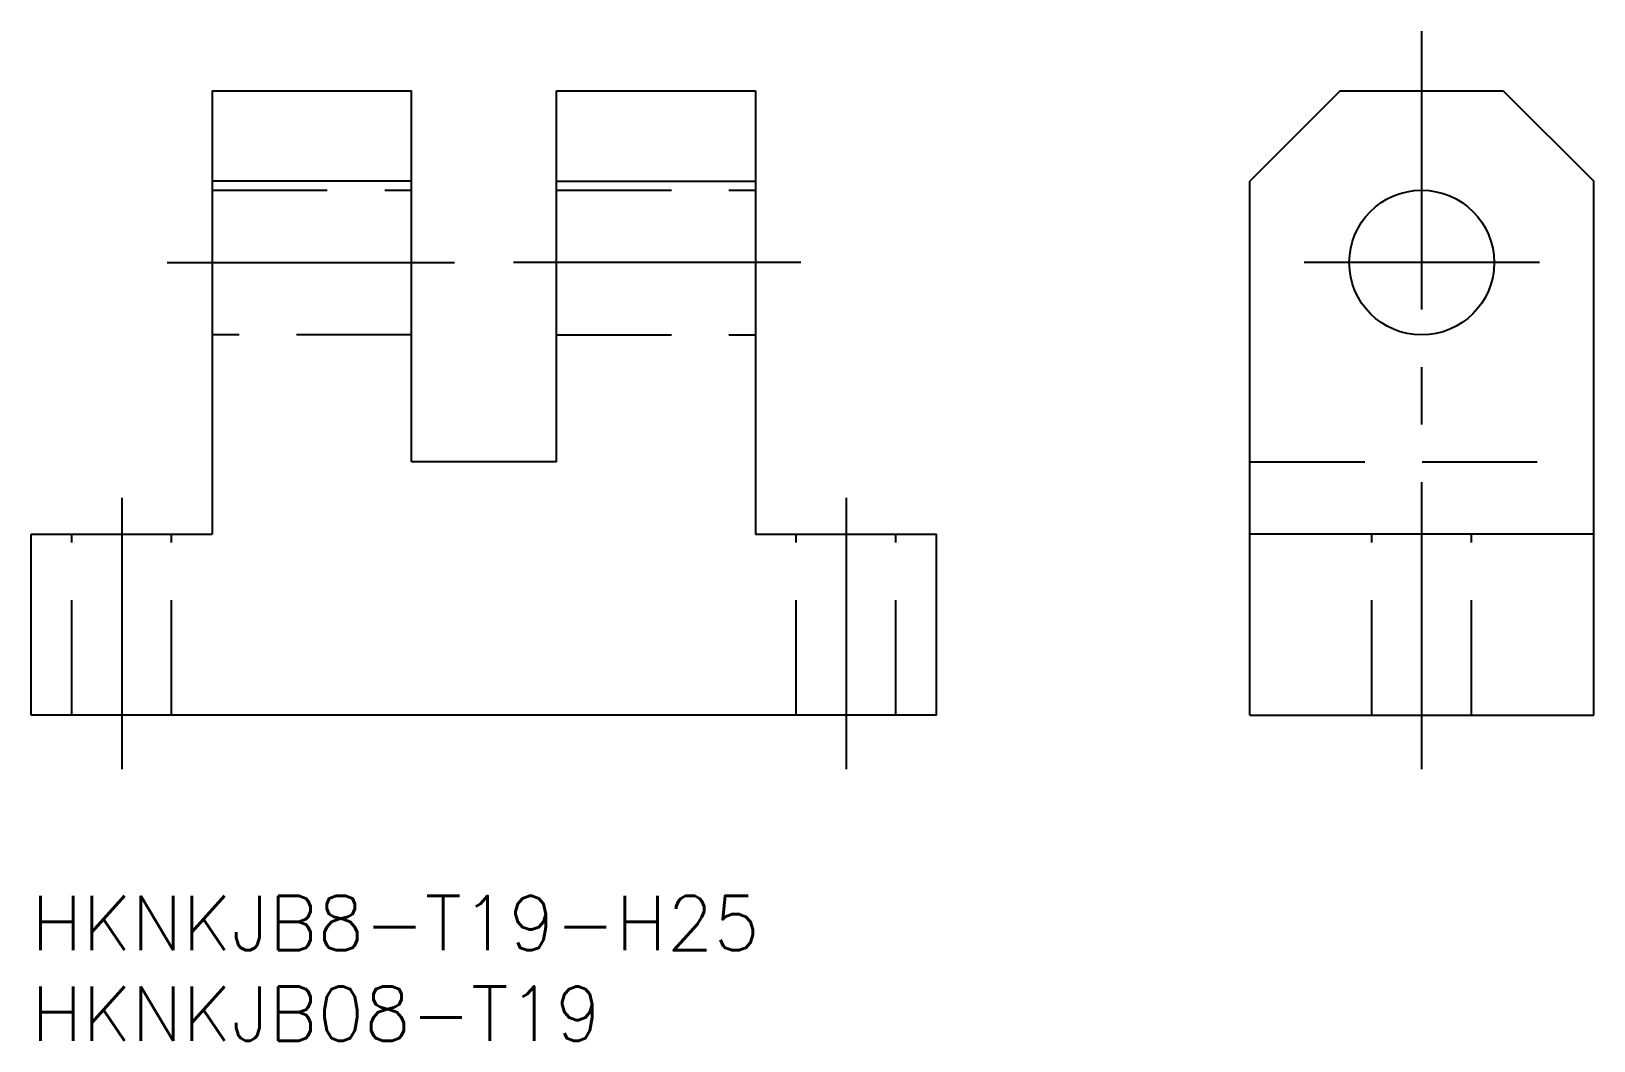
# Model space of a CAD drawing. Extents: x 0 to 86.3, y -8 to 47.8.
import ezdxf

# ---------------------------------------------------------------- set-up
doc = ezdxf.new("R2010")
doc.units = 0
doc.header["$LTSCALE"] = 0.5
doc.linetypes.add('CENTER', pattern=[50.8, 31.75, -6.35, 6.35, -6.35])
doc.linetypes.add('DASHED', pattern=[19.05, 12.7, -6.35])
for name, color, linetype in [('MSM_CENTER', 1, 'CENTER'), ('MSM_CONTINUOUS', 7, 'CONTINUOUS'), ('MSM_DASHED', 4, 'DASHED'), ('MSM_PART_NUMBER', 7, 'CONTINUOUS')]:
    doc.layers.add(name, color=color, linetype=linetype)
doc.styles.get("Standard").update_dxf_attribs({"font": 'txt.shx', "height": 3, "bigfont": 'bigfont.shx'})

# ---------------------------------------------------------------- blocks, each defined once
blk = doc.blocks.new('*U4')
at = {"layer": 'MSM_PART_NUMBER'}
blk.add_text('HKNKJB8-T19-H25', height=3, dxfattribs=at).set_placement((0, -3))
blk = doc.blocks.new('*U5')
at = {"layer": 'MSM_PART_NUMBER'}
blk.add_text('HKNKJB08-T19', height=3, dxfattribs=at).set_placement((0, -8))

msp = doc.modelspace()

# ---------------------------------------------------------------- linework, layer by layer
at = {"layer": 'MSM_CENTER'}
for p, q in [((76.79, 7), (76.79, 47.786)), ((7.5, 35), (24, 35)), ((42.5, 35), (26, 35)), ((83.287, 35), (70.294, 35)), ((5, 22), (5, 7)), ((45, 22), (45, 7))]:
    msp.add_line(p, q, dxfattribs=at)
at = {"layer": 'MSM_CONTINUOUS'}
for p, q in [((10, 44.5), (10, 20)), ((10, 44.5), (21, 44.5)), ((21, 24), (21, 44.5)), ((29, 24), (29, 44.5)), ((29, 44.5), (40, 44.5)), ((40, 44.5), (40, 20)), ((72.29, 44.5), (67.29, 39.5)), ((72.29, 44.5), (81.29, 44.5)), ((81.29, 44.5), (86.29, 39.5)), ((21, 39.5), (10, 39.5)), ((29, 39.5), (40, 39.5)), ((67.29, 10), (67.29, 39.5)), ((86.29, 10), (86.29, 39.5)), ((29, 24), (21, 24)), ((0, 10), (0, 20)), ((0, 20), (10, 20)), ((40, 20), (50, 20)), ((50, 10), (50, 20)), ((86.29, 20), (67.29, 20)), ((50, 10), (0, 10)), ((67.29, 10), (86.29, 10))]:
    msp.add_line(p, q, dxfattribs=at)
msp.add_circle((76.79, 35), 4, dxfattribs=at)
at = {"layer": 'MSM_DASHED'}
for p, q in [((10, 39), (21, 39)), ((29, 39), (40, 39)), ((21, 31), (10, 31)), ((29, 31), (40, 31)), ((67.29, 24), (86.29, 24)), ((2.25, 10), (2.25, 20)), ((7.75, 10), (7.75, 20)), ((42.25, 10), (42.25, 20)), ((47.75, 10), (47.75, 20)), ((74.04, 10), (74.04, 20)), ((79.54, 10), (79.54, 20))]:
    msp.add_line(p, q, dxfattribs=at)

# ---------------------------------------------------------------- block references
at = {"layer": 'MSM_CONTINUOUS'}
for name in ['*U4', '*U5']:
    msp.add_blockref(name, (0, 0), dxfattribs=at)

doc.saveas('drawing.dxf')
